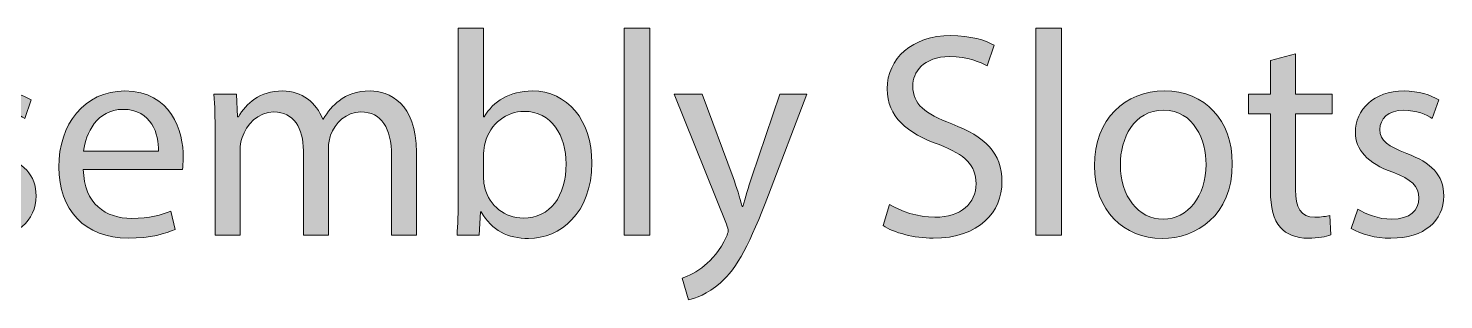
# Model space of a CAD drawing. Header units: inches. Extents: x 44 to 895, y -554 to -47.
# Drawn here: x 413.3 to 476.3, y -134.2 to -122.1 of the extents above; entities that cross this region are included whole.
import ezdxf

# ---------------------------------------------------------------- set-up
doc = ezdxf.new("R2010")
doc.units = ezdxf.units.IN
doc.header["$MEASUREMENT"] = 0
doc.layers.add('Layer 1', color=7, linetype='Continuous')

# ---------------------------------------------------------------- blocks, each defined once
blk = doc.blocks.new('block 6')
at = {"layer": 'Layer 1', "true_color": 0x231f20}
h = blk.add_hatch(color=179, dxfattribs=at)
h.dxf.hatch_style = 2
edge = h.paths.add_edge_path()
edge.add_spline(control_points=[(432.387, -131.302), (432.413, -130.874), (432.439, -130.239), (432.439, -129.682), (432.439, -129.682), (432.439, -122.099), (432.439, -122.099), (432.439, -122.099), (433.567, -122.099), (433.567, -122.099), (433.567, -122.099), (433.567, -126.04), (433.567, -126.04), (433.567, -126.04), (433.593, -126.04), (433.593, -126.04), (433.994, -125.339), (434.72, -124.886), (435.731, -124.886), (437.287, -124.886), (438.389, -126.182), (438.376, -128.088), (438.376, -130.33), (436.963, -131.445), (435.563, -131.445), (434.655, -131.445), (433.93, -131.095), (433.463, -130.265), (433.463, -130.265), (433.424, -130.265), (433.424, -130.265), (433.424, -130.265), (433.372, -131.302), (433.372, -131.302), (433.372, -131.302), (432.387, -131.302), (432.387, -131.302)], knot_values=[0, 0, 0, 0, 1, 1, 1, 2, 2, 2, 3, 3, 3, 4, 4, 4, 5, 5, 5, 6, 6, 6, 7, 7, 7, 8, 8, 8, 9, 9, 9, 10, 10, 10, 11, 11, 11, 12, 12, 12, 12], degree=3, periodic=1)
edge = h.paths.add_edge_path()
edge.add_spline(control_points=[(433.567, -128.788), (433.567, -128.93), (433.593, -129.073), (433.618, -129.202), (433.839, -129.993), (434.5, -130.537), (435.33, -130.537), (436.522, -130.537), (437.235, -129.565), (437.235, -128.127), (437.235, -126.869), (436.587, -125.793), (435.368, -125.793), (434.591, -125.793), (433.865, -126.325), (433.631, -127.193), (433.606, -127.323), (433.567, -127.479), (433.567, -127.66), (433.567, -127.66), (433.567, -128.788), (433.567, -128.788)], knot_values=[0, 0, 0, 0, 1, 1, 1, 2, 2, 2, 3, 3, 3, 4, 4, 4, 5, 5, 5, 6, 6, 6, 7, 7, 7, 7], degree=3, periodic=1)
h = blk.add_hatch(color=179, dxfattribs=at)
h.dxf.hatch_style = 2
h.paths.add_polyline_path([(439.816, -122.099), (440.956, -122.099), (440.956, -131.302), (439.816, -131.302)])
h = blk.add_hatch(color=179, dxfattribs=at)
h.dxf.hatch_style = 2
edge = h.paths.add_edge_path()
edge.add_spline(control_points=[(451.613, -129.928), (452.119, -130.239), (452.857, -130.498), (453.635, -130.498), (454.789, -130.498), (455.463, -129.889), (455.463, -129.008), (455.463, -128.191), (454.996, -127.725), (453.817, -127.271), (452.391, -126.765), (451.509, -126.027), (451.509, -124.795), (451.509, -123.434), (452.637, -122.423), (454.335, -122.423), (455.23, -122.423), (455.878, -122.631), (456.267, -122.851), (456.267, -122.851), (455.955, -123.771), (455.955, -123.771), (455.67, -123.616), (455.087, -123.356), (454.296, -123.356), (453.104, -123.356), (452.65, -124.069), (452.65, -124.666), (452.65, -125.482), (453.181, -125.884), (454.387, -126.351), (455.865, -126.921), (456.617, -127.634), (456.617, -128.917), (456.617, -130.265), (455.618, -131.432), (453.557, -131.432), (452.715, -131.432), (451.794, -131.185), (451.328, -130.874), (451.328, -130.874), (451.613, -129.928), (451.613, -129.928)], knot_values=[0, 0, 0, 0, 1, 1, 1, 2, 2, 2, 3, 3, 3, 4, 4, 4, 5, 5, 5, 6, 6, 6, 7, 7, 7, 8, 8, 8, 9, 9, 9, 10, 10, 10, 11, 11, 11, 12, 12, 12, 13, 13, 13, 14, 14, 14, 14], degree=3, periodic=1)
h = blk.add_hatch(color=179, dxfattribs=at)
h.dxf.hatch_style = 2
h.paths.add_polyline_path([(458.121, -122.099), (459.262, -122.099), (459.262, -131.302), (458.121, -131.302)])
h = blk.add_hatch(color=179, dxfattribs=at)
h.dxf.hatch_style = 2
edge = h.paths.add_edge_path()
edge.add_spline(control_points=[(469.672, -123.227), (469.672, -123.227), (469.672, -125.029), (469.672, -125.029), (469.672, -125.029), (471.305, -125.029), (471.305, -125.029), (471.305, -125.029), (471.305, -125.897), (471.305, -125.897), (471.305, -125.897), (469.672, -125.897), (469.672, -125.897), (469.672, -125.897), (469.672, -129.28), (469.672, -129.28), (469.672, -130.058), (469.893, -130.498), (470.528, -130.498), (470.826, -130.498), (471.046, -130.46), (471.189, -130.421), (471.189, -130.421), (471.241, -131.276), (471.241, -131.276), (471.02, -131.367), (470.67, -131.432), (470.23, -131.432), (469.698, -131.432), (469.27, -131.263), (468.998, -130.952), (468.674, -130.615), (468.557, -130.058), (468.557, -129.319), (468.557, -129.319), (468.557, -125.897), (468.557, -125.897), (468.557, -125.897), (467.585, -125.897), (467.585, -125.897), (467.585, -125.897), (467.585, -125.029), (467.585, -125.029), (467.585, -125.029), (468.557, -125.029), (468.557, -125.029), (468.557, -125.029), (468.557, -123.525), (468.557, -123.525), (468.557, -123.525), (469.672, -123.227), (469.672, -123.227)], knot_values=[0, 0, 0, 0, 1, 1, 1, 2, 2, 2, 3, 3, 3, 4, 4, 4, 5, 5, 5, 6, 6, 6, 7, 7, 7, 8, 8, 8, 9, 9, 9, 10, 10, 10, 11, 11, 11, 12, 12, 12, 13, 13, 13, 14, 14, 14, 15, 15, 15, 16, 16, 16, 17, 17, 17, 17], degree=3, periodic=1)
h = blk.add_hatch(color=179, dxfattribs=at)
h.dxf.hatch_style = 2
edge = h.paths.add_edge_path()
edge.add_spline(control_points=[(409.842, -130.136), (410.179, -130.356), (410.775, -130.589), (411.345, -130.589), (412.175, -130.589), (412.564, -130.175), (412.564, -129.656), (412.564, -129.111), (412.24, -128.813), (411.397, -128.502), (410.27, -128.101), (409.738, -127.479), (409.738, -126.726), (409.738, -125.716), (410.555, -124.886), (411.903, -124.886), (412.538, -124.886), (413.095, -125.067), (413.445, -125.275), (413.445, -125.275), (413.16, -126.104), (413.16, -126.104), (412.914, -125.949), (412.46, -125.742), (411.877, -125.742), (411.203, -125.742), (410.827, -126.13), (410.827, -126.597), (410.827, -127.115), (411.203, -127.349), (412.019, -127.66), (413.108, -128.075), (413.666, -128.619), (413.666, -129.552), (413.666, -130.654), (412.81, -131.432), (411.32, -131.432), (410.632, -131.432), (409.997, -131.263), (409.557, -131.004), (409.557, -131.004), (409.842, -130.136), (409.842, -130.136)], knot_values=[0, 0, 0, 0, 1, 1, 1, 2, 2, 2, 3, 3, 3, 4, 4, 4, 5, 5, 5, 6, 6, 6, 7, 7, 7, 8, 8, 8, 9, 9, 9, 10, 10, 10, 11, 11, 11, 12, 12, 12, 13, 13, 13, 14, 14, 14, 14], degree=3, periodic=1)
h = blk.add_hatch(color=179, dxfattribs=at)
h.dxf.hatch_style = 2
edge = h.paths.add_edge_path()
edge.add_spline(control_points=[(415.767, -128.373), (415.793, -129.915), (416.778, -130.551), (417.918, -130.551), (418.735, -130.551), (419.227, -130.408), (419.655, -130.226), (419.655, -130.226), (419.85, -131.043), (419.85, -131.043), (419.448, -131.224), (418.761, -131.432), (417.763, -131.432), (415.831, -131.432), (414.678, -130.162), (414.678, -128.269), (414.678, -126.376), (415.793, -124.886), (417.62, -124.886), (419.668, -124.886), (420.213, -126.688), (420.213, -127.841), (420.213, -128.075), (420.187, -128.256), (420.174, -128.373), (420.174, -128.373), (415.767, -128.373), (415.767, -128.373)], knot_values=[0, 0, 0, 0, 1, 1, 1, 2, 2, 2, 3, 3, 3, 4, 4, 4, 5, 5, 5, 6, 6, 6, 7, 7, 7, 8, 8, 8, 9, 9, 9, 9], degree=3, periodic=1)
edge = h.paths.add_edge_path()
edge.add_spline(control_points=[(419.111, -127.556), (419.124, -126.83), (418.813, -125.703), (417.53, -125.703), (416.376, -125.703), (415.87, -126.765), (415.78, -127.556), (415.78, -127.556), (419.111, -127.556), (419.111, -127.556)], knot_values=[0, 0, 0, 0, 1, 1, 1, 2, 2, 2, 3, 3, 3, 3], degree=3, periodic=1)
h = blk.add_hatch(color=179, dxfattribs=at)
h.dxf.hatch_style = 2
edge = h.paths.add_edge_path()
edge.add_spline(control_points=[(421.626, -126.726), (421.626, -126.078), (421.614, -125.547), (421.575, -125.029), (421.575, -125.029), (422.573, -125.029), (422.573, -125.029), (422.573, -125.029), (422.625, -126.04), (422.625, -126.04), (422.625, -126.04), (422.663, -126.04), (422.663, -126.04), (423.013, -125.444), (423.597, -124.886), (424.634, -124.886), (425.489, -124.886), (426.137, -125.405), (426.41, -126.143), (426.41, -126.143), (426.435, -126.143), (426.435, -126.143), (426.63, -125.793), (426.876, -125.521), (427.136, -125.327), (427.511, -125.041), (427.926, -124.886), (428.522, -124.886), (429.352, -124.886), (430.583, -125.43), (430.583, -127.608), (430.583, -127.608), (430.583, -131.302), (430.583, -131.302), (430.583, -131.302), (429.469, -131.302), (429.469, -131.302), (429.469, -131.302), (429.469, -127.751), (429.469, -127.751), (429.469, -126.545), (429.028, -125.819), (428.108, -125.819), (427.46, -125.819), (426.954, -126.299), (426.759, -126.856), (426.708, -127.012), (426.669, -127.219), (426.669, -127.427), (426.669, -127.427), (426.669, -131.302), (426.669, -131.302), (426.669, -131.302), (425.554, -131.302), (425.554, -131.302), (425.554, -131.302), (425.554, -127.543), (425.554, -127.543), (425.554, -126.545), (425.113, -125.819), (424.245, -125.819), (423.532, -125.819), (423.013, -126.39), (422.832, -126.96), (422.767, -127.129), (422.741, -127.323), (422.741, -127.517), (422.741, -127.517), (422.741, -131.302), (422.741, -131.302), (422.741, -131.302), (421.626, -131.302), (421.626, -131.302), (421.626, -131.302), (421.626, -126.726), (421.626, -126.726)], knot_values=[0, 0, 0, 0, 1, 1, 1, 2, 2, 2, 3, 3, 3, 4, 4, 4, 5, 5, 5, 6, 6, 6, 7, 7, 7, 8, 8, 8, 9, 9, 9, 10, 10, 10, 11, 11, 11, 12, 12, 12, 13, 13, 13, 14, 14, 14, 15, 15, 15, 16, 16, 16, 17, 17, 17, 18, 18, 18, 19, 19, 19, 20, 20, 20, 21, 21, 21, 22, 22, 22, 23, 23, 23, 24, 24, 24, 25, 25, 25, 25], degree=3, periodic=1)
h = blk.add_hatch(color=179, dxfattribs=at)
h.dxf.hatch_style = 2
edge = h.paths.add_edge_path()
edge.add_spline(control_points=[(443.29, -125.029), (443.29, -125.029), (444.664, -128.736), (444.664, -128.736), (444.806, -129.15), (444.962, -129.643), (445.066, -130.019), (445.066, -130.019), (445.092, -130.019), (445.092, -130.019), (445.208, -129.643), (445.338, -129.164), (445.494, -128.71), (445.494, -128.71), (446.738, -125.029), (446.738, -125.029), (446.738, -125.029), (447.943, -125.029), (447.943, -125.029), (447.943, -125.029), (446.232, -129.5), (446.232, -129.5), (445.416, -131.652), (444.858, -132.754), (444.081, -133.428), (443.523, -133.921), (442.966, -134.115), (442.681, -134.167), (442.681, -134.167), (442.396, -133.208), (442.396, -133.208), (442.681, -133.117), (443.057, -132.936), (443.394, -132.65), (443.705, -132.404), (444.094, -131.963), (444.353, -131.38), (444.405, -131.263), (444.444, -131.173), (444.444, -131.108), (444.444, -131.043), (444.418, -130.952), (444.366, -130.81), (444.366, -130.81), (442.046, -125.029), (442.046, -125.029), (442.046, -125.029), (443.29, -125.029), (443.29, -125.029)], knot_values=[0, 0, 0, 0, 1, 1, 1, 2, 2, 2, 3, 3, 3, 4, 4, 4, 5, 5, 5, 6, 6, 6, 7, 7, 7, 8, 8, 8, 9, 9, 9, 10, 10, 10, 11, 11, 11, 12, 12, 12, 13, 13, 13, 14, 14, 14, 15, 15, 15, 16, 16, 16, 16], degree=3, periodic=1)
h = blk.add_hatch(color=179, dxfattribs=at)
h.dxf.hatch_style = 2
edge = h.paths.add_edge_path()
edge.add_spline(control_points=[(466.858, -128.113), (466.858, -130.434), (465.251, -131.445), (463.734, -131.445), (462.036, -131.445), (460.727, -130.2), (460.727, -128.217), (460.727, -126.117), (462.101, -124.886), (463.838, -124.886), (465.64, -124.886), (466.858, -126.195), (466.858, -128.113)], knot_values=[0, 0, 0, 0, 1, 1, 1, 2, 2, 2, 3, 3, 3, 4, 4, 4, 4], degree=3, periodic=1)
edge = h.paths.add_edge_path()
edge.add_spline(control_points=[(461.881, -128.178), (461.881, -129.552), (462.672, -130.589), (463.786, -130.589), (464.875, -130.589), (465.692, -129.565), (465.692, -128.152), (465.692, -127.09), (465.16, -125.742), (463.812, -125.742), (462.464, -125.742), (461.881, -126.986), (461.881, -128.178)], knot_values=[0, 0, 0, 0, 1, 1, 1, 2, 2, 2, 3, 3, 3, 4, 4, 4, 4], degree=3, periodic=1)
h = blk.add_hatch(color=179, dxfattribs=at)
h.dxf.hatch_style = 2
edge = h.paths.add_edge_path()
edge.add_spline(control_points=[(472.434, -130.136), (472.771, -130.356), (473.367, -130.589), (473.937, -130.589), (474.767, -130.589), (475.156, -130.175), (475.156, -129.656), (475.156, -129.111), (474.832, -128.813), (473.989, -128.502), (472.862, -128.101), (472.33, -127.479), (472.33, -126.726), (472.33, -125.716), (473.147, -124.886), (474.495, -124.886), (475.13, -124.886), (475.687, -125.067), (476.037, -125.275), (476.037, -125.275), (475.752, -126.104), (475.752, -126.104), (475.506, -125.949), (475.052, -125.742), (474.469, -125.742), (473.795, -125.742), (473.419, -126.13), (473.419, -126.597), (473.419, -127.115), (473.795, -127.349), (474.612, -127.66), (475.7, -128.075), (476.258, -128.619), (476.258, -129.552), (476.258, -130.654), (475.402, -131.432), (473.912, -131.432), (473.225, -131.432), (472.589, -131.263), (472.149, -131.004), (472.149, -131.004), (472.434, -130.136), (472.434, -130.136)], knot_values=[0, 0, 0, 0, 1, 1, 1, 2, 2, 2, 3, 3, 3, 4, 4, 4, 5, 5, 5, 6, 6, 6, 7, 7, 7, 8, 8, 8, 9, 9, 9, 10, 10, 10, 11, 11, 11, 12, 12, 12, 13, 13, 13, 14, 14, 14, 14], degree=3, periodic=1)
at = {"layer": 'Layer 1', "lineweight": 0}
for points in [[(439.816, -122.099), (440.956, -122.099), (440.956, -131.302), (439.816, -131.302), (439.816, -122.099)], [(458.121, -122.099), (459.262, -122.099), (459.262, -131.302), (458.121, -131.302), (458.121, -122.099)]]:
    blk.add_lwpolyline(points, dxfattribs=at)
for points, knots in [([(432.387, -131.302), (432.413, -130.874), (432.439, -130.239), (432.439, -129.682), (432.439, -129.682), (432.439, -122.099), (432.439, -122.099), (432.439, -122.099), (433.567, -122.099), (433.567, -122.099), (433.567, -122.099), (433.567, -126.04), (433.567, -126.04), (433.567, -126.04), (433.593, -126.04), (433.593, -126.04), (433.994, -125.339), (434.72, -124.886), (435.731, -124.886), (437.287, -124.886), (438.389, -126.182), (438.376, -128.088), (438.376, -130.33), (436.963, -131.445), (435.563, -131.445), (434.655, -131.445), (433.93, -131.095), (433.463, -130.265), (433.463, -130.265), (433.424, -130.265), (433.424, -130.265), (433.424, -130.265), (433.372, -131.302), (433.372, -131.302), (433.372, -131.302), (432.387, -131.302), (432.387, -131.302)], [0, 0, 0, 0, 1, 1, 1, 2, 2, 2, 3, 3, 3, 4, 4, 4, 5, 5, 5, 6, 6, 6, 7, 7, 7, 8, 8, 8, 9, 9, 9, 10, 10, 10, 11, 11, 11, 12, 12, 12, 12]), ([(451.613, -129.928), (452.119, -130.239), (452.857, -130.498), (453.635, -130.498), (454.789, -130.498), (455.463, -129.889), (455.463, -129.008), (455.463, -128.191), (454.996, -127.725), (453.817, -127.271), (452.391, -126.765), (451.509, -126.027), (451.509, -124.795), (451.509, -123.434), (452.637, -122.423), (454.335, -122.423), (455.23, -122.423), (455.878, -122.631), (456.267, -122.851), (456.267, -122.851), (455.955, -123.771), (455.955, -123.771), (455.67, -123.616), (455.087, -123.356), (454.296, -123.356), (453.104, -123.356), (452.65, -124.069), (452.65, -124.666), (452.65, -125.482), (453.181, -125.884), (454.387, -126.351), (455.865, -126.921), (456.617, -127.634), (456.617, -128.917), (456.617, -130.265), (455.618, -131.432), (453.557, -131.432), (452.715, -131.432), (451.794, -131.185), (451.328, -130.874), (451.328, -130.874), (451.613, -129.928), (451.613, -129.928)], [0, 0, 0, 0, 1, 1, 1, 2, 2, 2, 3, 3, 3, 4, 4, 4, 5, 5, 5, 6, 6, 6, 7, 7, 7, 8, 8, 8, 9, 9, 9, 10, 10, 10, 11, 11, 11, 12, 12, 12, 13, 13, 13, 14, 14, 14, 14]), ([(469.672, -123.227), (469.672, -123.227), (469.672, -125.029), (469.672, -125.029), (469.672, -125.029), (471.305, -125.029), (471.305, -125.029), (471.305, -125.029), (471.305, -125.897), (471.305, -125.897), (471.305, -125.897), (469.672, -125.897), (469.672, -125.897), (469.672, -125.897), (469.672, -129.28), (469.672, -129.28), (469.672, -130.058), (469.893, -130.498), (470.528, -130.498), (470.826, -130.498), (471.046, -130.46), (471.189, -130.421), (471.189, -130.421), (471.241, -131.276), (471.241, -131.276), (471.02, -131.367), (470.67, -131.432), (470.23, -131.432), (469.698, -131.432), (469.27, -131.263), (468.998, -130.952), (468.674, -130.615), (468.557, -130.058), (468.557, -129.319), (468.557, -129.319), (468.557, -125.897), (468.557, -125.897), (468.557, -125.897), (467.585, -125.897), (467.585, -125.897), (467.585, -125.897), (467.585, -125.029), (467.585, -125.029), (467.585, -125.029), (468.557, -125.029), (468.557, -125.029), (468.557, -125.029), (468.557, -123.525), (468.557, -123.525), (468.557, -123.525), (469.672, -123.227), (469.672, -123.227)], [0, 0, 0, 0, 1, 1, 1, 2, 2, 2, 3, 3, 3, 4, 4, 4, 5, 5, 5, 6, 6, 6, 7, 7, 7, 8, 8, 8, 9, 9, 9, 10, 10, 10, 11, 11, 11, 12, 12, 12, 13, 13, 13, 14, 14, 14, 15, 15, 15, 16, 16, 16, 17, 17, 17, 17]), ([(409.842, -130.136), (410.179, -130.356), (410.775, -130.589), (411.345, -130.589), (412.175, -130.589), (412.564, -130.175), (412.564, -129.656), (412.564, -129.111), (412.24, -128.813), (411.397, -128.502), (410.27, -128.101), (409.738, -127.479), (409.738, -126.726), (409.738, -125.716), (410.555, -124.886), (411.903, -124.886), (412.538, -124.886), (413.095, -125.067), (413.445, -125.275), (413.445, -125.275), (413.16, -126.104), (413.16, -126.104), (412.914, -125.949), (412.46, -125.742), (411.877, -125.742), (411.203, -125.742), (410.827, -126.13), (410.827, -126.597), (410.827, -127.115), (411.203, -127.349), (412.019, -127.66), (413.108, -128.075), (413.666, -128.619), (413.666, -129.552), (413.666, -130.654), (412.81, -131.432), (411.32, -131.432), (410.632, -131.432), (409.997, -131.263), (409.557, -131.004), (409.557, -131.004), (409.842, -130.136), (409.842, -130.136)], [0, 0, 0, 0, 1, 1, 1, 2, 2, 2, 3, 3, 3, 4, 4, 4, 5, 5, 5, 6, 6, 6, 7, 7, 7, 8, 8, 8, 9, 9, 9, 10, 10, 10, 11, 11, 11, 12, 12, 12, 13, 13, 13, 14, 14, 14, 14]), ([(415.767, -128.373), (415.793, -129.915), (416.778, -130.551), (417.918, -130.551), (418.735, -130.551), (419.227, -130.408), (419.655, -130.226), (419.655, -130.226), (419.85, -131.043), (419.85, -131.043), (419.448, -131.224), (418.761, -131.432), (417.763, -131.432), (415.831, -131.432), (414.678, -130.162), (414.678, -128.269), (414.678, -126.376), (415.793, -124.886), (417.62, -124.886), (419.668, -124.886), (420.213, -126.688), (420.213, -127.841), (420.213, -128.075), (420.187, -128.256), (420.174, -128.373), (420.174, -128.373), (415.767, -128.373), (415.767, -128.373)], [0, 0, 0, 0, 1, 1, 1, 2, 2, 2, 3, 3, 3, 4, 4, 4, 5, 5, 5, 6, 6, 6, 7, 7, 7, 8, 8, 8, 9, 9, 9, 9]), ([(421.626, -126.726), (421.626, -126.078), (421.614, -125.547), (421.575, -125.029), (421.575, -125.029), (422.573, -125.029), (422.573, -125.029), (422.573, -125.029), (422.625, -126.04), (422.625, -126.04), (422.625, -126.04), (422.663, -126.04), (422.663, -126.04), (423.013, -125.444), (423.597, -124.886), (424.634, -124.886), (425.489, -124.886), (426.137, -125.405), (426.41, -126.143), (426.41, -126.143), (426.435, -126.143), (426.435, -126.143), (426.63, -125.793), (426.876, -125.521), (427.136, -125.327), (427.511, -125.041), (427.926, -124.886), (428.522, -124.886), (429.352, -124.886), (430.583, -125.43), (430.583, -127.608), (430.583, -127.608), (430.583, -131.302), (430.583, -131.302), (430.583, -131.302), (429.469, -131.302), (429.469, -131.302), (429.469, -131.302), (429.469, -127.751), (429.469, -127.751), (429.469, -126.545), (429.028, -125.819), (428.108, -125.819), (427.46, -125.819), (426.954, -126.299), (426.759, -126.856), (426.708, -127.012), (426.669, -127.219), (426.669, -127.427), (426.669, -127.427), (426.669, -131.302), (426.669, -131.302), (426.669, -131.302), (425.554, -131.302), (425.554, -131.302), (425.554, -131.302), (425.554, -127.543), (425.554, -127.543), (425.554, -126.545), (425.113, -125.819), (424.245, -125.819), (423.532, -125.819), (423.013, -126.39), (422.832, -126.96), (422.767, -127.129), (422.741, -127.323), (422.741, -127.517), (422.741, -127.517), (422.741, -131.302), (422.741, -131.302), (422.741, -131.302), (421.626, -131.302), (421.626, -131.302), (421.626, -131.302), (421.626, -126.726), (421.626, -126.726)], [0, 0, 0, 0, 1, 1, 1, 2, 2, 2, 3, 3, 3, 4, 4, 4, 5, 5, 5, 6, 6, 6, 7, 7, 7, 8, 8, 8, 9, 9, 9, 10, 10, 10, 11, 11, 11, 12, 12, 12, 13, 13, 13, 14, 14, 14, 15, 15, 15, 16, 16, 16, 17, 17, 17, 18, 18, 18, 19, 19, 19, 20, 20, 20, 21, 21, 21, 22, 22, 22, 23, 23, 23, 24, 24, 24, 25, 25, 25, 25]), ([(443.29, -125.029), (443.29, -125.029), (444.664, -128.736), (444.664, -128.736), (444.806, -129.15), (444.962, -129.643), (445.066, -130.019), (445.066, -130.019), (445.092, -130.019), (445.092, -130.019), (445.208, -129.643), (445.338, -129.164), (445.494, -128.71), (445.494, -128.71), (446.738, -125.029), (446.738, -125.029), (446.738, -125.029), (447.943, -125.029), (447.943, -125.029), (447.943, -125.029), (446.232, -129.5), (446.232, -129.5), (445.416, -131.652), (444.858, -132.754), (444.081, -133.428), (443.523, -133.921), (442.966, -134.115), (442.681, -134.167), (442.681, -134.167), (442.396, -133.208), (442.396, -133.208), (442.681, -133.117), (443.057, -132.936), (443.394, -132.65), (443.705, -132.404), (444.094, -131.963), (444.353, -131.38), (444.405, -131.263), (444.444, -131.173), (444.444, -131.108), (444.444, -131.043), (444.418, -130.952), (444.366, -130.81), (444.366, -130.81), (442.046, -125.029), (442.046, -125.029), (442.046, -125.029), (443.29, -125.029), (443.29, -125.029)], [0, 0, 0, 0, 1, 1, 1, 2, 2, 2, 3, 3, 3, 4, 4, 4, 5, 5, 5, 6, 6, 6, 7, 7, 7, 8, 8, 8, 9, 9, 9, 10, 10, 10, 11, 11, 11, 12, 12, 12, 13, 13, 13, 14, 14, 14, 15, 15, 15, 16, 16, 16, 16]), ([(466.858, -128.113), (466.858, -130.434), (465.251, -131.445), (463.734, -131.445), (462.036, -131.445), (460.727, -130.2), (460.727, -128.217), (460.727, -126.117), (462.101, -124.886), (463.838, -124.886), (465.64, -124.886), (466.858, -126.195), (466.858, -128.113)], [0, 0, 0, 0, 1, 1, 1, 2, 2, 2, 3, 3, 3, 4, 4, 4, 4]), ([(472.434, -130.136), (472.771, -130.356), (473.367, -130.589), (473.937, -130.589), (474.767, -130.589), (475.156, -130.175), (475.156, -129.656), (475.156, -129.111), (474.832, -128.813), (473.989, -128.502), (472.862, -128.101), (472.33, -127.479), (472.33, -126.726), (472.33, -125.716), (473.147, -124.886), (474.495, -124.886), (475.13, -124.886), (475.687, -125.067), (476.037, -125.275), (476.037, -125.275), (475.752, -126.104), (475.752, -126.104), (475.506, -125.949), (475.052, -125.742), (474.469, -125.742), (473.795, -125.742), (473.419, -126.13), (473.419, -126.597), (473.419, -127.115), (473.795, -127.349), (474.612, -127.66), (475.7, -128.075), (476.258, -128.619), (476.258, -129.552), (476.258, -130.654), (475.402, -131.432), (473.912, -131.432), (473.225, -131.432), (472.589, -131.263), (472.149, -131.004), (472.149, -131.004), (472.434, -130.136), (472.434, -130.136)], [0, 0, 0, 0, 1, 1, 1, 2, 2, 2, 3, 3, 3, 4, 4, 4, 5, 5, 5, 6, 6, 6, 7, 7, 7, 8, 8, 8, 9, 9, 9, 10, 10, 10, 11, 11, 11, 12, 12, 12, 13, 13, 13, 14, 14, 14, 14]), ([(419.111, -127.556), (419.124, -126.83), (418.813, -125.703), (417.53, -125.703), (416.376, -125.703), (415.87, -126.765), (415.78, -127.556), (415.78, -127.556), (419.111, -127.556), (419.111, -127.556)], [0, 0, 0, 0, 1, 1, 1, 2, 2, 2, 3, 3, 3, 3]), ([(433.567, -128.788), (433.567, -128.93), (433.593, -129.073), (433.618, -129.202), (433.839, -129.993), (434.5, -130.537), (435.33, -130.537), (436.522, -130.537), (437.235, -129.565), (437.235, -128.127), (437.235, -126.869), (436.587, -125.793), (435.368, -125.793), (434.591, -125.793), (433.865, -126.325), (433.631, -127.193), (433.606, -127.323), (433.567, -127.479), (433.567, -127.66), (433.567, -127.66), (433.567, -128.788), (433.567, -128.788)], [0, 0, 0, 0, 1, 1, 1, 2, 2, 2, 3, 3, 3, 4, 4, 4, 5, 5, 5, 6, 6, 6, 7, 7, 7, 7]), ([(461.881, -128.178), (461.881, -129.552), (462.672, -130.589), (463.786, -130.589), (464.875, -130.589), (465.692, -129.565), (465.692, -128.152), (465.692, -127.09), (465.16, -125.742), (463.812, -125.742), (462.464, -125.742), (461.881, -126.986), (461.881, -128.178)], [0, 0, 0, 0, 1, 1, 1, 2, 2, 2, 3, 3, 3, 4, 4, 4, 4])]:
    blk.add_open_spline(points, degree=3, knots=knots, dxfattribs=at)

msp = doc.modelspace()

# ---------------------------------------------------------------- block references
at = {"layer": 'Layer 1'}
msp.add_blockref('block 6', (0, 0), dxfattribs=at)

doc.saveas('drawing.dxf')
